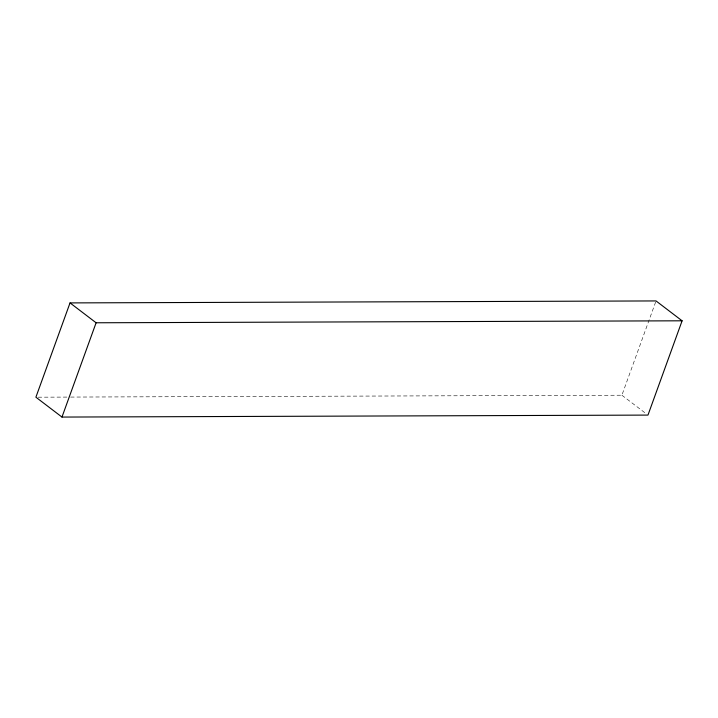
<?xml version="1.0" encoding="UTF-8"?>
<svg xmlns="http://www.w3.org/2000/svg" width="718" height="718" viewBox="0 0 718 718"><rect width="100%" height="100%" fill="white"/><g stroke="black" fill="none" stroke-linecap="round" stroke-linejoin="round"><path stroke-width="0.54" stroke-dasharray="3.59 2.69" d="M70.633 397.072L621.896 395.223L655.651 301.982M38.144 397.189L69.511 397.081M621.896 395.223L646.227 413.774"/><path stroke-width="1.08" d="M70.032 302.906L35.9 397.198L61.972 417.068L647.968 415.094L682.1 320.802L656.028 300.932L70.032 302.906L96.104 322.777L682.1 320.802M61.972 417.068L96.104 322.777"/></g></svg>
